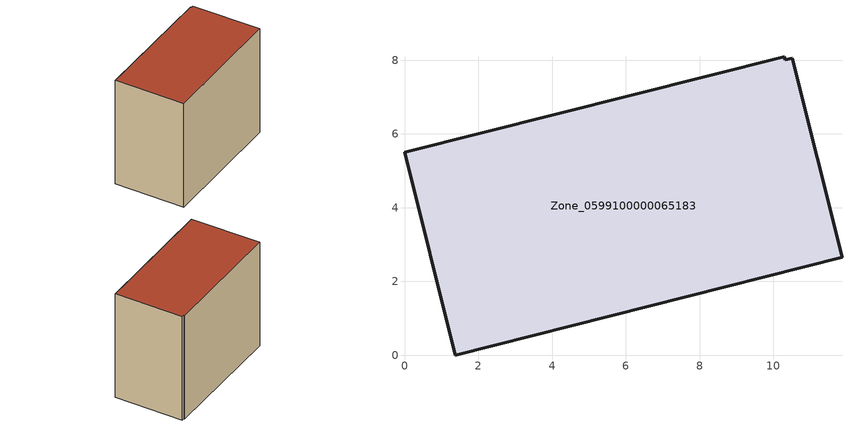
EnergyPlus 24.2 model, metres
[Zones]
Zone_0599100000065183
 floor ground (C_G): 10.51,8.05 11.86,2.65 1.37,0 0,5.51 10.29,8.09 10.32,8.01 z0
 wall outside (C_F): 10.29,8.09 0,5.51 1.37,0 11.86,2.65 10.51,8.05 10.32,8.01 10.29,8.09 z0:9.02
 roof outside (C_R): 11.86,2.65 10.51,8.05 10.32,8.01 10.29,8.09 0,5.51 1.37,0 z9.02
[BUILDING]
Pand.0599100000065183: North Axis=0; Terrain=City; Loads Convergence Tolerance Value=0.04; Temperature Convergence Tolerance Value=0.4; Solar Distribution=FullExterior; Maximum Number of Warmup Days=25; Minimum Number of Warmup Days=1
[Site:Location]
Rotterdam.The.Hague.AP_ZH_NLD Design_Conditions: Latitude=51.96; Longitude=4.45; Time Zone=1; Elevation=-4.5
[SITE:GROUNDTEMPERATURE:BUILDINGSURFACE]
18, 18, 18, 18, 18, 18, 18, 18, 18, 18, 18, 18
[MATERIAL] Thermal Absorptance=0.9; Solar Absorptance=0.7; Visible Absorptance=0.7
Name | Roughness | Thickness | Conductivity | Density | Specific Heat
G.TC.1975-1991 | MediumSmooth | 0.15 | 0.288461 | 540 | 1210
F.TC.1975-1991 | Rough | 0.3 | 0.230769 | 1920 | 840
R.TC.1975-1991 | MediumRough | 0.2 | 0.153846 | 1500 | 1000
[CONSTRUCTION]
C_G: G.TC.1975-1991
C_F: F.TC.1975-1991
C_R: R.TC.1975-1991
[ZONE]
Zone_0599100000065183: Type=1; Multiplier=1; Ceiling Height=Autocalculate; Volume=Autocalculate; Floor Area=autocalculate; Part of Total Floor Area=Yes
[ZONEINFILTRATION:DESIGNFLOWRATE]
Infil_Zone_0599100000065183: Zone or ZoneList or Space or SpaceList=Zone_0599100000065183; Schedule=AlwaysOn; Design Flow Rate Calculation Method=Flow/Area; Flow Rate per Floor Area=0.003; Constant Term Coefficient=1; Temperature Term Coefficient=0; Velocity Term Coefficient=0; Velocity Squared Term Coefficient=0
[HVACTEMPLATE:ZONE:IDEALLOADSAIRSYSTEM]
Zone_0599100000065183: Maximum Heating Supply Air Temperature=50; Minimum Cooling Supply Air Temperature=13; Maximum Heating Supply Air Humidity Ratio=0.0156; Minimum Cooling Supply Air Humidity Ratio=0.0077; Heating Limit=NoLimit; Cooling Limit=NoLimit; Dehumidification Control Type=ConstantSensibleHeatRatio; Cooling Sensible Heat Ratio=0.7; Dehumidification Setpoint=60; Humidification Control Type=None; Humidification Setpoint=30; Outdoor Air Method=None; Outdoor Air Flow Rate per Person=0.00944; Outdoor Air Flow Rate per Zone Floor Area=0; Outdoor Air Flow Rate per Zone=0; Demand Controlled Ventilation Type=None; Outdoor Air Economizer Type=NoEconomizer; Heat Recovery Type=None; Sensible Heat Recovery Effectiveness=0.7; Latent Heat Recovery Effectiveness=0.65
[ZONECONTROL:THERMOSTAT]
ThermostatControl_Zone_0599100000065183: Zone or ZoneList=Zone_0599100000065183; Control Type Schedule=DualSetpointControlType; Control 1=Thermostat_Zone_0599100000065183; Temperature Difference Between Cutout And Setpoint=0
[THERMOSTATSETPOINT:DUALSETPOINT]
Thermostat_Zone_0599100000065183: Heating Setpoint Temperature Schedule=HeatingSetpoint_Zone_0599100000065183; Cooling Setpoint Temperature Schedule=CoolingSetpoint_Zone_0599100000065183
[SCHEDULE:COMPACT]
HeatingSetpoint_Zone_0599100000065183: Through: 12/31, For: AllDays, Until: 24:00, 21
CoolingSetpoint_Zone_0599100000065183: Through: 12/31, For: AllDays, Until: 24:00, 24
DualSetpointControlType: Through: 12/31, For: AllDays, Until: 24:00, 4
AlwaysOn: Through: 12/31, For: AllDays, Until: 24:00, 1
